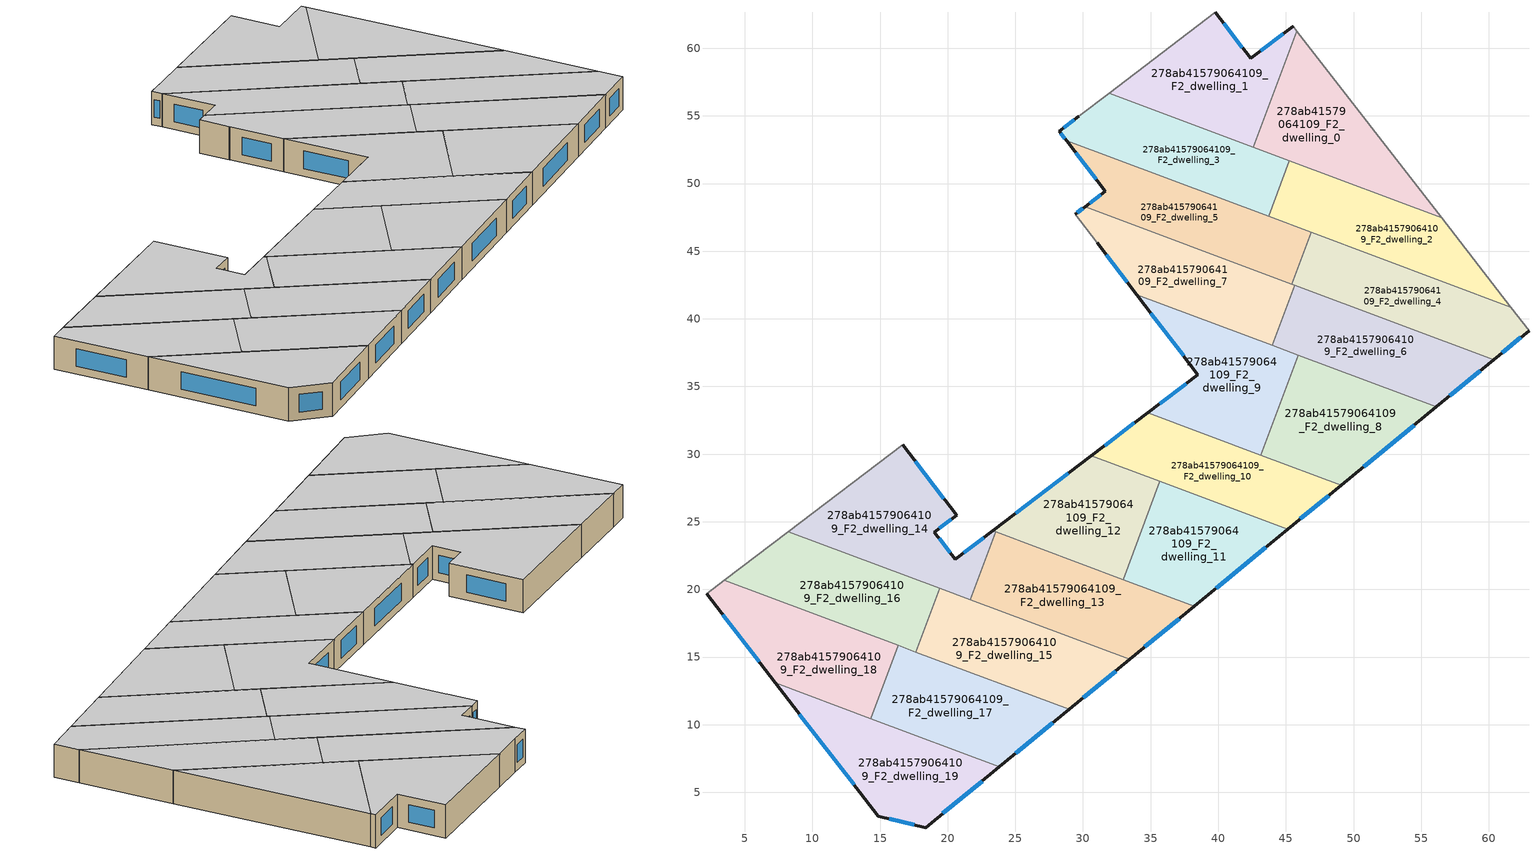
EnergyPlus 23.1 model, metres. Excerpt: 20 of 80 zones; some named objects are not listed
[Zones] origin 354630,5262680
278ab41579064109_F2_dwelling_0
 floor to 278ab41579064109_F1_dwelling_0 (EU_floor_Construction): 45.82,61.27 56.52,47.46 42.6,52.67 z6
 wall to 278ab41579064109_F2_dwelling_1 (EU_wall_Construction): 45.82,61.27 42.6,52.67 z6:9
 wall adiabatic (EU_wall_Construction): 56.52,47.46 45.82,61.27 z6:9
 wall to 278ab41579064109_F2_dwelling_2 (EU_wall_Construction): 45.26,51.67 56.52,47.46 z6:9
 wall to 278ab41579064109_F2_dwelling_3 (EU_wall_Construction): 42.6,52.67 45.26,51.67 z6:9
 ceiling to 278ab41579064109_F3_dwelling_0 (EU_floor_Construction): 56.52,47.46 45.82,61.27 42.6,52.67 z9
278ab41579064109_F2_dwelling_1
 floor to 278ab41579064109_F1_dwelling_1 (EU_floor_Construction): 45.54,61.64 45.82,61.27 42.6,52.67 31.93,56.67 39.79,62.65 42.4,59.25 z6
 wall outside (EU_wall_Construction): 45.54,61.64 42.4,59.25 39.79,62.65 z6:9
 wall adiabatic (EU_wall_Construction): 39.79,62.65 31.93,56.67 / 45.82,61.27 45.54,61.64 z6:9
 wall to 278ab41579064109_F2_dwelling_3 (EU_wall_Construction): 31.93,56.67 42.6,52.67 z6:9
 window (EU_Window_Construction): 41.79,60.05 40.4,61.85 / 44.8,61.08 43.14,59.81 z6.7:8.3
 ceiling to 278ab41579064109_F3_dwelling_1 (EU_floor_Construction): 42.6,52.67 45.82,61.27 45.54,61.64 42.4,59.25 39.79,62.65 31.93,56.67 z9
278ab41579064109_F2_dwelling_10
 floor to 278ab41579064109_F1_dwelling_10 (EU_floor_Construction): 49.09,27.7 45.14,24.44 30.62,29.88 34.79,33.05 z6
 wall outside (EU_wall_Construction): 34.79,33.05 30.62,29.88 / 45.14,24.44 49.09,27.7 z6:9
 wall to 278ab41579064109_F2_dwelling_11 (EU_wall_Construction): 35.68,27.98 45.14,24.44 z6:9
 wall to 278ab41579064109_F2_dwelling_9 (EU_wall_Construction): 43.14,29.92 34.79,33.05 z6:9
 wall to 278ab41579064109_F2_dwelling_12 (EU_wall_Construction): 30.62,29.88 35.68,27.98 z6:9
 wall to 278ab41579064109_F2_dwelling_8 (EU_wall_Construction): 49.09,27.7 43.14,29.92 z6:9
 window (EU_Window_Construction): 33.81,32.3 31.6,30.62 / 46.06,25.21 48.16,26.93 z6.7:8.3
 ceiling to 278ab41579064109_F3_dwelling_10 (EU_floor_Construction): 49.09,27.7 34.79,33.05 30.62,29.88 45.14,24.44 z9
278ab41579064109_F2_dwelling_11
 floor to 278ab41579064109_F1_dwelling_11 (EU_floor_Construction): 45.14,24.44 38.23,18.75 32.97,20.72 35.68,27.98 z6
 wall outside (EU_wall_Construction): 38.23,18.75 45.14,24.44 z6:9
 wall to 278ab41579064109_F2_dwelling_12 (EU_wall_Construction): 35.68,27.98 32.97,20.72 z6:9
 wall to 278ab41579064109_F2_dwelling_13 (EU_wall_Construction): 32.97,20.72 38.23,18.75 z6:9
 window (EU_Window_Construction): 39.85,20.09 43.51,23.11 z6.7:8.3
 ceiling to 278ab41579064109_F3_dwelling_11 (EU_floor_Construction): 45.14,24.44 35.68,27.98 32.97,20.72 38.23,18.75 z9
278ab41579064109_F2_dwelling_12
 floor to 278ab41579064109_F1_dwelling_12 (EU_floor_Construction): 35.68,27.98 32.97,20.72 23.33,24.33 30.62,29.88 z6
 wall outside (EU_wall_Construction): 30.62,29.88 23.33,24.33 z6:9
 wall to 278ab41579064109_F2_dwelling_14 (EU_wall_Construction): 23.33,24.33 23.54,24.25 z6:9
 wall to 278ab41579064109_F2_dwelling_13 (EU_wall_Construction): 23.54,24.25 32.97,20.72 z6:9
 window (EU_Window_Construction): 28.91,28.57 25.04,25.63 z6.7:8.3
 ceiling to 278ab41579064109_F3_dwelling_12 (EU_floor_Construction): 32.97,20.72 35.68,27.98 30.62,29.88 23.33,24.33 z9
278ab41579064109_F2_dwelling_13
 floor to 278ab41579064109_F1_dwelling_13 (EU_floor_Construction): 38.23,18.75 33.46,14.83 21.66,19.25 23.54,24.25 z6
 wall outside (EU_wall_Construction): 33.46,14.83 38.23,18.75 z6:9
 wall to 278ab41579064109_F2_dwelling_14 (EU_wall_Construction): 23.54,24.25 21.66,19.25 z6:9
 wall to 278ab41579064109_F2_dwelling_15 (EU_wall_Construction): 21.66,19.25 33.46,14.83 z6:9
 window (EU_Window_Construction): 34.58,15.75 37.11,17.83 z6.7:8.3
 ceiling to 278ab41579064109_F3_dwelling_13 (EU_floor_Construction): 38.23,18.75 23.54,24.25 21.66,19.25 33.46,14.83 z9
278ab41579064109_F2_dwelling_14
 floor to 278ab41579064109_F1_dwelling_14 (EU_floor_Construction): 20.66,25.49 19.01,24.24 20.56,22.23 23.33,24.33 23.54,24.25 21.66,19.25 8.23,24.28 16.68,30.71 z6
 wall outside (EU_wall_Construction): 23.33,24.33 20.56,22.23 19.01,24.24 20.66,25.49 16.68,30.71 z6:9
 wall adiabatic (EU_wall_Construction): 16.68,30.71 8.23,24.28 z6:9
 wall to 278ab41579064109_F2_dwelling_16 (EU_wall_Construction): 8.23,24.28 19.42,20.09 z6:9
 wall to 278ab41579064109_F2_dwelling_15 (EU_wall_Construction): 19.42,20.09 21.66,19.25 z6:9
 window (EU_Window_Construction): 22.68,23.84 21.21,22.72 / 19.73,26.72 17.61,29.48 / 19.4,24.54 20.27,25.2 / 20.19,22.7 19.37,23.77 z6.7:8.3
 ceiling to 278ab41579064109_F3_dwelling_14 (EU_floor_Construction): 21.66,19.25 23.54,24.25 23.33,24.33 20.56,22.23 19.01,24.24 20.66,25.49 16.68,30.71 8.23,24.28 z9
278ab41579064109_F2_dwelling_15
 floor to 278ab41579064109_F1_dwelling_15 (EU_floor_Construction): 33.46,14.83 28.97,11.13 17.65,15.37 19.42,20.09 z6
 wall outside (EU_wall_Construction): 28.97,11.13 33.46,14.83 z6:9
 wall to 278ab41579064109_F2_dwelling_16 (EU_wall_Construction): 19.42,20.09 17.65,15.37 z6:9
 wall to 278ab41579064109_F2_dwelling_17 (EU_wall_Construction): 17.65,15.37 28.97,11.13 z6:9
 window (EU_Window_Construction): 30.03,12 32.41,13.96 z6.7:8.3
 ceiling to 278ab41579064109_F3_dwelling_15 (EU_floor_Construction): 33.46,14.83 19.42,20.09 17.65,15.37 28.97,11.13 z9
278ab41579064109_F2_dwelling_16
 floor to 278ab41579064109_F1_dwelling_16 (EU_floor_Construction): 19.42,20.09 17.65,15.37 3.49,20.67 8.23,24.28 z6
 wall adiabatic (EU_wall_Construction): 8.23,24.28 3.49,20.67 z6:9
 wall to 278ab41579064109_F2_dwelling_18 (EU_wall_Construction): 3.49,20.67 16.34,15.86 z6:9
 wall to 278ab41579064109_F2_dwelling_17 (EU_wall_Construction): 16.34,15.86 17.65,15.37 z6:9
 ceiling to 278ab41579064109_F3_dwelling_16 (EU_floor_Construction): 17.65,15.37 19.42,20.09 8.23,24.28 3.49,20.67 z9
278ab41579064109_F2_dwelling_17
 floor to 278ab41579064109_F1_dwelling_17 (EU_floor_Construction): 28.97,11.13 23.83,6.89 14.32,10.45 16.34,15.86 z6
 wall outside (EU_wall_Construction): 23.83,6.89 28.97,11.13 z6:9
 wall to 278ab41579064109_F2_dwelling_18 (EU_wall_Construction): 16.34,15.86 14.32,10.45 z6:9
 wall to 278ab41579064109_F2_dwelling_19 (EU_wall_Construction): 14.32,10.45 23.83,6.89 z6:9
 window (EU_Window_Construction): 25.03,7.89 27.76,10.13 z6.7:8.3
 ceiling to 278ab41579064109_F3_dwelling_17 (EU_floor_Construction): 28.97,11.13 16.34,15.86 14.32,10.45 23.83,6.89 z9
278ab41579064109_F2_dwelling_18
 floor to 278ab41579064109_F1_dwelling_18 (EU_floor_Construction): 16.34,15.86 14.32,10.45 7.25,13.1 2.17,19.67 3.49,20.67 z6
 wall outside (EU_wall_Construction): 2.17,19.67 7.25,13.1 z6:9
 wall adiabatic (EU_wall_Construction): 3.49,20.67 2.17,19.67 z6:9
 wall to 278ab41579064109_F2_dwelling_19 (EU_wall_Construction): 7.25,13.1 14.32,10.45 z6:9
 window (EU_Window_Construction): 3.37,18.13 6.06,14.64 z6.7:8.3
 ceiling to 278ab41579064109_F3_dwelling_18 (EU_floor_Construction): 14.32,10.45 16.34,15.86 3.49,20.67 2.17,19.67 7.25,13.1 z9
278ab41579064109_F2_dwelling_19
 floor to 278ab41579064109_F1_dwelling_19 (EU_floor_Construction): 23.83,6.89 18.37,2.4 14.88,3.23 7.25,13.1 z6
 wall outside (EU_wall_Construction): 7.25,13.1 14.88,3.23 18.37,2.4 23.83,6.89 z6:9
 window (EU_Window_Construction): 19.65,3.45 22.54,5.84 / 15.7,3.03 17.55,2.59 / 9.04,10.78 13.09,5.55 z6.7:8.3
 ceiling to 278ab41579064109_F3_dwelling_19 (EU_floor_Construction): 23.83,6.89 7.25,13.1 14.88,3.23 18.37,2.4 z9
278ab41579064109_F2_dwelling_2
 floor to 278ab41579064109_F1_dwelling_2 (EU_floor_Construction): 56.52,47.46 61.63,40.87 43.73,47.57 45.26,51.67 z6
 wall to 278ab41579064109_F2_dwelling_3 (EU_wall_Construction): 45.26,51.67 43.73,47.57 z6:9
 wall adiabatic (EU_wall_Construction): 61.63,40.87 56.52,47.46 z6:9
 wall to 278ab41579064109_F2_dwelling_4 (EU_wall_Construction): 46.88,46.39 61.63,40.87 z6:9
 wall to 278ab41579064109_F2_dwelling_5 (EU_wall_Construction): 43.73,47.57 46.88,46.39 z6:9
 ceiling to 278ab41579064109_F3_dwelling_2 (EU_floor_Construction): 61.63,40.87 56.52,47.46 45.26,51.67 43.73,47.57 z9
278ab41579064109_F2_dwelling_3
 floor to 278ab41579064109_F1_dwelling_3 (EU_floor_Construction): 45.26,51.67 43.73,47.57 28.79,53.16 28.25,53.87 29.71,54.98 31.93,56.67 z6
 wall outside (EU_wall_Construction): 29.71,54.98 28.25,53.87 28.79,53.16 z6:9
 wall adiabatic (EU_wall_Construction): 31.93,56.67 29.71,54.98 z6:9
 wall to 278ab41579064109_F2_dwelling_5 (EU_wall_Construction): 28.79,53.16 43.73,47.57 z6:9
 window (EU_Window_Construction): 29.36,54.72 28.59,54.13 / 28.37,53.71 28.66,53.33 z6.7:8.3
 ceiling to 278ab41579064109_F3_dwelling_3 (EU_floor_Construction): 43.73,47.57 45.26,51.67 31.93,56.67 29.71,54.98 28.25,53.87 28.79,53.16 z9
278ab41579064109_F2_dwelling_4
 floor to 278ab41579064109_F1_dwelling_4 (EU_floor_Construction): 61.63,40.87 62.97,39.13 60.37,36.99 45.45,42.57 46.88,46.39 z6
 wall outside (EU_wall_Construction): 60.37,36.99 62.97,39.13 z6:9
 wall to 278ab41579064109_F2_dwelling_5 (EU_wall_Construction): 46.88,46.39 45.45,42.57 z6:9
 wall adiabatic (EU_wall_Construction): 62.97,39.13 61.63,40.87 z6:9
 wall to 278ab41579064109_F2_dwelling_6 (EU_wall_Construction): 45.65,42.5 60.37,36.99 z6:9
 wall to 278ab41579064109_F2_dwelling_7 (EU_wall_Construction): 45.45,42.57 45.65,42.5 z6:9
 window (EU_Window_Construction): 60.98,37.49 62.36,38.63 z6.7:8.3
 ceiling to 278ab41579064109_F3_dwelling_4 (EU_floor_Construction): 62.97,39.13 61.63,40.87 46.88,46.39 45.45,42.57 60.37,36.99 z9
278ab41579064109_F2_dwelling_5
 floor to 278ab41579064109_F1_dwelling_5 (EU_floor_Construction): 46.88,46.39 45.45,42.57 30.17,48.3 31.65,49.43 28.79,53.16 z6
 wall outside (EU_wall_Construction): 28.79,53.16 31.65,49.43 30.17,48.3 z6:9
 wall to 278ab41579064109_F2_dwelling_7 (EU_wall_Construction): 30.17,48.3 45.45,42.57 z6:9
 window (EU_Window_Construction): 29.46,52.29 30.98,50.31 / 31.3,49.16 30.51,48.56 z6.7:8.3
 ceiling to 278ab41579064109_F3_dwelling_5 (EU_floor_Construction): 45.45,42.57 46.88,46.39 28.79,53.16 31.65,49.43 30.17,48.3 z9
278ab41579064109_F2_dwelling_6
 floor to 278ab41579064109_F1_dwelling_6 (EU_floor_Construction): 60.37,36.99 56.13,33.5 43.98,38.05 45.65,42.5 z6
 wall outside (EU_wall_Construction): 56.13,33.5 60.37,36.99 z6:9
 wall to 278ab41579064109_F2_dwelling_7 (EU_wall_Construction): 45.65,42.5 43.98,38.05 z6:9
 wall to 278ab41579064109_F2_dwelling_8 (EU_wall_Construction): 45.91,37.33 56.13,33.5 z6:9
 wall to 278ab41579064109_F2_dwelling_9 (EU_wall_Construction): 43.98,38.05 45.91,37.33 z6:9
 window (EU_Window_Construction): 57.13,34.32 59.37,36.17 z6.7:8.3
 ceiling to 278ab41579064109_F3_dwelling_6 (EU_floor_Construction): 60.37,36.99 45.65,42.5 43.98,38.05 56.13,33.5 z9
278ab41579064109_F2_dwelling_7
 floor to 278ab41579064109_F1_dwelling_7 (EU_floor_Construction): 45.65,42.5 43.98,38.05 33.96,41.8 31.04,45.62 31.01,45.65 29.42,47.73 30.17,48.3 z6
 wall outside (EU_wall_Construction): 31.04,45.62 33.96,41.8 / 30.17,48.3 29.42,47.73 z6:9
 wall adiabatic (EU_wall_Construction): 29.42,47.73 31.01,45.65 31.04,45.62 z6:9
 wall to 278ab41579064109_F2_dwelling_9 (EU_wall_Construction): 33.96,41.8 43.98,38.05 z6:9
 window (EU_Window_Construction): 31.73,44.72 33.28,42.7 / 29.99,48.16 29.59,47.86 z6.7:8.3
 ceiling to 278ab41579064109_F3_dwelling_7 (EU_floor_Construction): 43.98,38.05 45.65,42.5 30.17,48.3 29.42,47.73 31.01,45.65 31.04,45.62 33.96,41.8 z9
278ab41579064109_F2_dwelling_8
 floor to 278ab41579064109_F1_dwelling_8 (EU_floor_Construction): 56.13,33.5 49.09,27.7 43.14,29.92 45.91,37.33 z6
 wall outside (EU_wall_Construction): 49.09,27.7 56.13,33.5 z6:9
 wall to 278ab41579064109_F2_dwelling_9 (EU_wall_Construction): 45.91,37.33 43.14,29.92 z6:9
 window (EU_Window_Construction): 50.74,29.06 54.48,32.14 z6.7:8.3
 ceiling to 278ab41579064109_F3_dwelling_8 (EU_floor_Construction): 56.13,33.5 45.91,37.33 43.14,29.92 49.09,27.7 z9
278ab41579064109_F2_dwelling_9
 floor to 278ab41579064109_F1_dwelling_9 (EU_floor_Construction): 45.91,37.33 43.14,29.92 34.79,33.05 38.5,35.87 33.96,41.8 z6
 wall outside (EU_wall_Construction): 33.96,41.8 38.5,35.87 34.79,33.05 z6:9
 window (EU_Window_Construction): 35.03,40.41 37.43,37.26 / 37.63,35.21 35.66,33.71 z6.7:8.3
 ceiling to 278ab41579064109_F3_dwelling_9 (EU_floor_Construction): 43.14,29.92 45.91,37.33 33.96,41.8 38.5,35.87 34.79,33.05 z9
[Building]
EU S2 Campaign: North Axis=0; Terrain=City; Solar Distribution=FullExterior
[Site:Location]
Budapest.Ferenc.Liszt.Intl.AP: Latitude=47.437; Longitude=19.256; Time Zone=1; Elevation=185
[SizingPeriod:WeatherFileDays]
AnnualSizingPeriod: Begin Month=1; Begin Day of Month=1; End Month=12; End Day of Month=31; Day of Week for Start Day=Monday; Use Weather File Daylight Saving Period=No; Use Weather File Rain and Snow Indicators=No
[MATERIAL]
EU_InternalMass_Material: Roughness=MediumRough; Thickness=0.1; Conductivity=1; Density=1800; Specific Heat=900; Thermal Absorptance=0.9; Solar Absorptance=0.7; Visible Absorptance=0.7
[MATERIAL:NOMASS] Roughness=MediumRough; Thermal Absorptance=0.9; Solar Absorptance=0.7; Visible Absorptance=0.7
Name | Thermal Resistance
EU_wall_NoMass | 0.832559
EU_floor_NoMass | 0.872794
[WINDOWMATERIAL:SIMPLEGLAZINGSYSTEM]
EU_Window_SimpleGlazing: UFactor=2.79869; Solar Heat Gain Coefficient=0.75; Visible Transmittance=0.75
[CONSTRUCTION]
EU_wall_Construction: EU_wall_NoMass
EU_floor_Construction: EU_floor_NoMass
EU_Window_Construction: EU_Window_SimpleGlazing
EU_InternalMass_Construction: EU_InternalMass_Material
[ZONE] Type=1; Multiplier=1; Ceiling Height=autocalculate; Floor Area=autocalculate; Part of Total Floor Area=Yes
Name | Volume
278ab41579064109_F2_dwelling_0; 278ab41579064109_F2_dwelling_7 | 204.691
278ab41579064109_F2_dwelling_1 | 204.659
278ab41579064109_F2_dwelling_10; 278ab41579064109_F2_dwelling_8; 278ab41579064109_F2_dwelling_9 | 204.702
278ab41579064109_F2_dwelling_11 | 182.59
278ab41579064109_F2_dwelling_12 | 182.588
278ab41579064109_F2_dwelling_13 | 226.742
278ab41579064109_F2_dwelling_14 | 226.754
278ab41579064109_F2_dwelling_15; 278ab41579064109_F2_dwelling_6 | 204.682
278ab41579064109_F2_dwelling_16 | 204.661
278ab41579064109_F2_dwelling_17 | 204.664
278ab41579064109_F2_dwelling_18 | 204.668
278ab41579064109_F2_dwelling_19 | 204.692
278ab41579064109_F2_dwelling_2 | 204.673
278ab41579064109_F2_dwelling_3 | 204.684
278ab41579064109_F2_dwelling_4 | 204.686
278ab41579064109_F2_dwelling_5 | 204.677
[INTERNALMASS] Construction=EU_InternalMass_Construction
Name | Zone or ZoneList | Surface Area
278ab41579064109_F2_dwelling_0_EU_InternalMass | 278ab41579064109_F2_dwelling_0 | 68.228
278ab41579064109_F2_dwelling_1_EU_InternalMass | 278ab41579064109_F2_dwelling_1 | 68.2175
278ab41579064109_F2_dwelling_2_EU_InternalMass | 278ab41579064109_F2_dwelling_2 | 68.2257
278ab41579064109_F2_dwelling_3_EU_InternalMass | 278ab41579064109_F2_dwelling_3 | 68.228
278ab41579064109_F2_dwelling_4_EU_InternalMass | 278ab41579064109_F2_dwelling_4 | 68.2291
278ab41579064109_F2_dwelling_5_EU_InternalMass | 278ab41579064109_F2_dwelling_5 | 68.2264
278ab41579064109_F2_dwelling_6_EU_InternalMass | 278ab41579064109_F2_dwelling_6 | 68.2265
278ab41579064109_F2_dwelling_7_EU_InternalMass | 278ab41579064109_F2_dwelling_7 | 68.2302
278ab41579064109_F2_dwelling_8_EU_InternalMass | 278ab41579064109_F2_dwelling_8 | 68.2335
278ab41579064109_F2_dwelling_9_EU_InternalMass | 278ab41579064109_F2_dwelling_9 | 68.2329
278ab41579064109_F2_dwelling_10_EU_InternalMass | 278ab41579064109_F2_dwelling_10 | 68.2343
278ab41579064109_F2_dwelling_11_EU_InternalMass | 278ab41579064109_F2_dwelling_11 | 60.863
278ab41579064109_F2_dwelling_12_EU_InternalMass | 278ab41579064109_F2_dwelling_12 | 60.862
278ab41579064109_F2_dwelling_13_EU_InternalMass | 278ab41579064109_F2_dwelling_13 | 75.5826
278ab41579064109_F2_dwelling_14_EU_InternalMass | 278ab41579064109_F2_dwelling_14 | 75.5865
278ab41579064109_F2_dwelling_15_EU_InternalMass | 278ab41579064109_F2_dwelling_15 | 68.2271
278ab41579064109_F2_dwelling_16_EU_InternalMass | 278ab41579064109_F2_dwelling_16 | 68.2216
278ab41579064109_F2_dwelling_17_EU_InternalMass | 278ab41579064109_F2_dwelling_17 | 68.223
278ab41579064109_F2_dwelling_18_EU_InternalMass | 278ab41579064109_F2_dwelling_18 | 68.2242
278ab41579064109_F2_dwelling_19_EU_InternalMass | 278ab41579064109_F2_dwelling_19 | 68.2308
[OTHEREQUIPMENT] Fuel Type=Electricity; Design Level Calculation Method=Watts/Area; Power per Zone Floor Area=1; Fraction Latent=0; Fraction Radiant=0; Fraction Lost=0; Carbon Dioxide Generation Rate=0; EndUse Subcategory=EU_Step8_InternalGains
Name | Zone or ZoneList or Space or SpaceList | Schedule
EU_Step8_InternalGain_278ab41579064109_F2_dwelling_0_f000 | 278ab41579064109_F2_dwelling_0 | EU_Step8_GainSchedule_278ab41579064109_F2_dwelling_0_f000
EU_Step8_InternalGain_278ab41579064109_F2_dwelling_1_f000 | 278ab41579064109_F2_dwelling_1 | EU_Step8_GainSchedule_278ab41579064109_F2_dwelling_1_f000
EU_Step8_InternalGain_278ab41579064109_F2_dwelling_2_f000 | 278ab41579064109_F2_dwelling_2 | EU_Step8_GainSchedule_278ab41579064109_F2_dwelling_2_f000
EU_Step8_InternalGain_278ab41579064109_F2_dwelling_3_f000 | 278ab41579064109_F2_dwelling_3 | EU_Step8_GainSchedule_278ab41579064109_F2_dwelling_3_f000
EU_Step8_InternalGain_278ab41579064109_F2_dwelling_4_f000 | 278ab41579064109_F2_dwelling_4 | EU_Step8_GainSchedule_278ab41579064109_F2_dwelling_4_f000
EU_Step8_InternalGain_278ab41579064109_F2_dwelling_5_f000 | 278ab41579064109_F2_dwelling_5 | EU_Step8_GainSchedule_278ab41579064109_F2_dwelling_5_f000
EU_Step8_InternalGain_278ab41579064109_F2_dwelling_6_f000 | 278ab41579064109_F2_dwelling_6 | EU_Step8_GainSchedule_278ab41579064109_F2_dwelling_6_f000
EU_Step8_InternalGain_278ab41579064109_F2_dwelling_7_f000 | 278ab41579064109_F2_dwelling_7 | EU_Step8_GainSchedule_278ab41579064109_F2_dwelling_7_f000
EU_Step8_InternalGain_278ab41579064109_F2_dwelling_8_f000 | 278ab41579064109_F2_dwelling_8 | EU_Step8_GainSchedule_278ab41579064109_F2_dwelling_8_f000
EU_Step8_InternalGain_278ab41579064109_F2_dwelling_9_f000 | 278ab41579064109_F2_dwelling_9 | EU_Step8_GainSchedule_278ab41579064109_F2_dwelling_9_f000
EU_Step8_InternalGain_278ab41579064109_F2_dwelling_10_f000 | 278ab41579064109_F2_dwelling_10 | EU_Step8_GainSchedule_278ab41579064109_F2_dwelling_10_f000
EU_Step8_InternalGain_278ab41579064109_F2_dwelling_11_f000 | 278ab41579064109_F2_dwelling_11 | EU_Step8_GainSchedule_278ab41579064109_F2_dwelling_11_f000
EU_Step8_InternalGain_278ab41579064109_F2_dwelling_12_f000 | 278ab41579064109_F2_dwelling_12 | EU_Step8_GainSchedule_278ab41579064109_F2_dwelling_12_f000
EU_Step8_InternalGain_278ab41579064109_F2_dwelling_13_f000 | 278ab41579064109_F2_dwelling_13 | EU_Step8_GainSchedule_278ab41579064109_F2_dwelling_13_f000
EU_Step8_InternalGain_278ab41579064109_F2_dwelling_14_f000 | 278ab41579064109_F2_dwelling_14 | EU_Step8_GainSchedule_278ab41579064109_F2_dwelling_14_f000
EU_Step8_InternalGain_278ab41579064109_F2_dwelling_15_f000 | 278ab41579064109_F2_dwelling_15 | EU_Step8_GainSchedule_278ab41579064109_F2_dwelling_15_f000
EU_Step8_InternalGain_278ab41579064109_F2_dwelling_16_f000 | 278ab41579064109_F2_dwelling_16 | EU_Step8_GainSchedule_278ab41579064109_F2_dwelling_16_f000
EU_Step8_InternalGain_278ab41579064109_F2_dwelling_17_f000 | 278ab41579064109_F2_dwelling_17 | EU_Step8_GainSchedule_278ab41579064109_F2_dwelling_17_f000
EU_Step8_InternalGain_278ab41579064109_F2_dwelling_18_f000 | 278ab41579064109_F2_dwelling_18 | EU_Step8_GainSchedule_278ab41579064109_F2_dwelling_18_f000
EU_Step8_InternalGain_278ab41579064109_F2_dwelling_19_f000 | 278ab41579064109_F2_dwelling_19 | EU_Step8_GainSchedule_278ab41579064109_F2_dwelling_19_f000
[ZONEVENTILATION:DESIGNFLOWRATE] Schedule=EU_AlwaysOn; Design Flow Rate Calculation Method=AirChanges/Hour; Air Changes per Hour=0.475469; Ventilation Type=Natural; Fan Pressure Rise=0; Fan Total Efficiency=1; Constant Term Coefficient=1; Temperature Term Coefficient=0; Velocity Term Coefficient=0; Velocity Squared Term Coefficient=0; Minimum Indoor Temperature=-100; Maximum Indoor Temperature=100; Delta Temperature=-100; Minimum Outdoor Temperature=-100; Maximum Outdoor Temperature=100; Maximum Wind Speed=40
Name | Zone or ZoneList or Space or SpaceList
EU_ConstantAir_278ab41579064109_F2_dwelling_0 | 278ab41579064109_F2_dwelling_0
EU_ConstantAir_278ab41579064109_F2_dwelling_1 | 278ab41579064109_F2_dwelling_1
EU_ConstantAir_278ab41579064109_F2_dwelling_2 | 278ab41579064109_F2_dwelling_2
EU_ConstantAir_278ab41579064109_F2_dwelling_3 | 278ab41579064109_F2_dwelling_3
EU_ConstantAir_278ab41579064109_F2_dwelling_4 | 278ab41579064109_F2_dwelling_4
EU_ConstantAir_278ab41579064109_F2_dwelling_5 | 278ab41579064109_F2_dwelling_5
EU_ConstantAir_278ab41579064109_F2_dwelling_6 | 278ab41579064109_F2_dwelling_6
EU_ConstantAir_278ab41579064109_F2_dwelling_7 | 278ab41579064109_F2_dwelling_7
EU_ConstantAir_278ab41579064109_F2_dwelling_8 | 278ab41579064109_F2_dwelling_8
EU_ConstantAir_278ab41579064109_F2_dwelling_9 | 278ab41579064109_F2_dwelling_9
EU_ConstantAir_278ab41579064109_F2_dwelling_10 | 278ab41579064109_F2_dwelling_10
EU_ConstantAir_278ab41579064109_F2_dwelling_11 | 278ab41579064109_F2_dwelling_11
EU_ConstantAir_278ab41579064109_F2_dwelling_12 | 278ab41579064109_F2_dwelling_12
EU_ConstantAir_278ab41579064109_F2_dwelling_13 | 278ab41579064109_F2_dwelling_13
EU_ConstantAir_278ab41579064109_F2_dwelling_14 | 278ab41579064109_F2_dwelling_14
EU_ConstantAir_278ab41579064109_F2_dwelling_15 | 278ab41579064109_F2_dwelling_15
EU_ConstantAir_278ab41579064109_F2_dwelling_16 | 278ab41579064109_F2_dwelling_16
EU_ConstantAir_278ab41579064109_F2_dwelling_17 | 278ab41579064109_F2_dwelling_17
EU_ConstantAir_278ab41579064109_F2_dwelling_18 | 278ab41579064109_F2_dwelling_18
EU_ConstantAir_278ab41579064109_F2_dwelling_19 | 278ab41579064109_F2_dwelling_19
[HVACTEMPLATE:ZONE:IDEALLOADSAIRSYSTEM] System Availability Schedule=EU_AlwaysOn; Maximum Heating Supply Air Temperature=50; Minimum Cooling Supply Air Temperature=13; Maximum Heating Supply Air Humidity Ratio=0.0156; Minimum Cooling Supply Air Humidity Ratio=0.0077; Heating Limit=NoLimit; Cooling Limit=NoLimit; Heating Availability Schedule=EU_AlwaysOn; Cooling Availability Schedule=EU_CoolingOff; Dehumidification Control Type=ConstantSensibleHeatRatio; Cooling Sensible Heat Ratio=0.7; Dehumidification Setpoint=60; Humidification Control Type=None; Humidification Setpoint=30; Outdoor Air Method=None; Outdoor Air Flow Rate per Person=0.00944; Outdoor Air Flow Rate per Zone Floor Area=0; Outdoor Air Flow Rate per Zone=0; Demand Controlled Ventilation Type=None; Outdoor Air Economizer Type=NoEconomizer; Heat Recovery Type=None; Sensible Heat Recovery Effectiveness=0.7; Latent Heat Recovery Effectiveness=0.65
Name | Template Thermostat
278ab41579064109_F2_dwelling_0 | EU_HeatOnly_278ab41579064109_F2_dwelling_0
278ab41579064109_F2_dwelling_1 | EU_HeatOnly_278ab41579064109_F2_dwelling_1
278ab41579064109_F2_dwelling_2 | EU_HeatOnly_278ab41579064109_F2_dwelling_2
278ab41579064109_F2_dwelling_3 | EU_HeatOnly_278ab41579064109_F2_dwelling_3
278ab41579064109_F2_dwelling_4 | EU_HeatOnly_278ab41579064109_F2_dwelling_4
278ab41579064109_F2_dwelling_5 | EU_HeatOnly_278ab41579064109_F2_dwelling_5
278ab41579064109_F2_dwelling_6 | EU_HeatOnly_278ab41579064109_F2_dwelling_6
278ab41579064109_F2_dwelling_7 | EU_HeatOnly_278ab41579064109_F2_dwelling_7
278ab41579064109_F2_dwelling_8 | EU_HeatOnly_278ab41579064109_F2_dwelling_8
278ab41579064109_F2_dwelling_9 | EU_HeatOnly_278ab41579064109_F2_dwelling_9
278ab41579064109_F2_dwelling_10 | EU_HeatOnly_278ab41579064109_F2_dwelling_10
278ab41579064109_F2_dwelling_11 | EU_HeatOnly_278ab41579064109_F2_dwelling_11
278ab41579064109_F2_dwelling_12 | EU_HeatOnly_278ab41579064109_F2_dwelling_12
278ab41579064109_F2_dwelling_13 | EU_HeatOnly_278ab41579064109_F2_dwelling_13
278ab41579064109_F2_dwelling_14 | EU_HeatOnly_278ab41579064109_F2_dwelling_14
278ab41579064109_F2_dwelling_15 | EU_HeatOnly_278ab41579064109_F2_dwelling_15
278ab41579064109_F2_dwelling_16 | EU_HeatOnly_278ab41579064109_F2_dwelling_16
278ab41579064109_F2_dwelling_17 | EU_HeatOnly_278ab41579064109_F2_dwelling_17
278ab41579064109_F2_dwelling_18 | EU_HeatOnly_278ab41579064109_F2_dwelling_18
278ab41579064109_F2_dwelling_19 | EU_HeatOnly_278ab41579064109_F2_dwelling_19
[SIZING:ZONE] Zone Cooling Design Supply Air Temperature Input Method=SupplyAirTemperature; Zone Cooling Design Supply Air Temperature=13; Zone Heating Design Supply Air Temperature Input Method=SupplyAirTemperature; Zone Heating Design Supply Air Temperature=50; Zone Cooling Design Supply Air Humidity Ratio=0.008; Zone Heating Design Supply Air Humidity Ratio=0.008; Cooling Design Air Flow Method=DesignDay; Cooling Design Air Flow Rate=0; Cooling Minimum Air Flow per Zone Floor Area=0.000762; Cooling Minimum Air Flow=0; Cooling Minimum Air Flow Fraction=0.2; Heating Design Air Flow Method=DesignDay; Heating Design Air Flow Rate=0; Heating Maximum Air Flow per Zone Floor Area=0.002032; Heating Maximum Air Flow=0.141576; Heating Maximum Air Flow Fraction=0.3; Account for Dedicated Outdoor Air System=No; Dedicated Outdoor Air System Control Strategy=NeutralSupplyAir; Dedicated Outdoor Air Low Setpoint Temperature for Design=autosize; Dedicated Outdoor Air High Setpoint Temperature for Design=autosize; Zone Load Sizing Method=Sensible Load Only No Latent Load; Zone Latent Cooling Design Supply Air Humidity Ratio Input Method=HumidityRatioDifference; Zone Cooling Design Supply Air Humidity Ratio Difference=0.005; Zone Latent Heating Design Supply Air Humidity Ratio Input Method=HumidityRatioDifference; Zone Humidification Design Supply Air Humidity Ratio Difference=0.005
278ab41579064109_F2_dwelling_0; 278ab41579064109_F2_dwelling_1; 278ab41579064109_F2_dwelling_2; 278ab41579064109_F2_dwelling_3; 278ab41579064109_F2_dwelling_4; 278ab41579064109_F2_dwelling_5; 278ab41579064109_F2_dwelling_6; 278ab41579064109_F2_dwelling_7; 278ab41579064109_F2_dwelling_8; 278ab41579064109_F2_dwelling_9; 278ab41579064109_F2_dwelling_10; 278ab41579064109_F2_dwelling_11; 278ab41579064109_F2_dwelling_12; 278ab41579064109_F2_dwelling_13; 278ab41579064109_F2_dwelling_14; 278ab41579064109_F2_dwelling_15; 278ab41579064109_F2_dwelling_16; 278ab41579064109_F2_dwelling_17; 278ab41579064109_F2_dwelling_18; 278ab41579064109_F2_dwelling_19
[SCHEDULE:CONSTANT]
Name | Hourly Value
EU_AlwaysOn | 1
EU_CoolingOff | 0
[SCHEDULE:FILE] Column Number=1; Rows to Skip at Top=0; Number of Hours of Data=8760; Column Separator=Comma; Interpolate to Timestep=No; Minutes per Item=60; Adjust Schedule for Daylight Savings=Yes
Name | File
EU_Step8_GainSchedule_278ab41579064109_F2_dwelling_0_f000 | ../../schedules/278ab41579064109/278ab41579064109_F2_dwelling_0_f000_gain.csv
EU_Step8_GainSchedule_278ab41579064109_F2_dwelling_1_f000 | ../../schedules/278ab41579064109/278ab41579064109_F2_dwelling_1_f000_gain.csv
EU_Step8_GainSchedule_278ab41579064109_F2_dwelling_2_f000 | ../../schedules/278ab41579064109/278ab41579064109_F2_dwelling_2_f000_gain.csv
EU_Step8_GainSchedule_278ab41579064109_F2_dwelling_3_f000 | ../../schedules/278ab41579064109/278ab41579064109_F2_dwelling_3_f000_gain.csv
EU_Step8_GainSchedule_278ab41579064109_F2_dwelling_4_f000 | ../../schedules/278ab41579064109/278ab41579064109_F2_dwelling_4_f000_gain.csv
EU_Step8_GainSchedule_278ab41579064109_F2_dwelling_5_f000 | ../../schedules/278ab41579064109/278ab41579064109_F2_dwelling_5_f000_gain.csv
EU_Step8_GainSchedule_278ab41579064109_F2_dwelling_6_f000 | ../../schedules/278ab41579064109/278ab41579064109_F2_dwelling_6_f000_gain.csv
EU_Step8_GainSchedule_278ab41579064109_F2_dwelling_7_f000 | ../../schedules/278ab41579064109/278ab41579064109_F2_dwelling_7_f000_gain.csv
EU_Step8_GainSchedule_278ab41579064109_F2_dwelling_8_f000 | ../../schedules/278ab41579064109/278ab41579064109_F2_dwelling_8_f000_gain.csv
EU_Step8_GainSchedule_278ab41579064109_F2_dwelling_9_f000 | ../../schedules/278ab41579064109/278ab41579064109_F2_dwelling_9_f000_gain.csv
EU_Step8_GainSchedule_278ab41579064109_F2_dwelling_10_f000 | ../../schedules/278ab41579064109/278ab41579064109_F2_dwelling_10_f000_gain.csv
EU_Step8_GainSchedule_278ab41579064109_F2_dwelling_11_f000 | ../../schedules/278ab41579064109/278ab41579064109_F2_dwelling_11_f000_gain.csv
EU_Step8_GainSchedule_278ab41579064109_F2_dwelling_12_f000 | ../../schedules/278ab41579064109/278ab41579064109_F2_dwelling_12_f000_gain.csv
EU_Step8_GainSchedule_278ab41579064109_F2_dwelling_13_f000 | ../../schedules/278ab41579064109/278ab41579064109_F2_dwelling_13_f000_gain.csv
EU_Step8_GainSchedule_278ab41579064109_F2_dwelling_14_f000 | ../../schedules/278ab41579064109/278ab41579064109_F2_dwelling_14_f000_gain.csv
EU_Step8_GainSchedule_278ab41579064109_F2_dwelling_15_f000 | ../../schedules/278ab41579064109/278ab41579064109_F2_dwelling_15_f000_gain.csv
EU_Step8_GainSchedule_278ab41579064109_F2_dwelling_16_f000 | ../../schedules/278ab41579064109/278ab41579064109_F2_dwelling_16_f000_gain.csv
EU_Step8_GainSchedule_278ab41579064109_F2_dwelling_17_f000 | ../../schedules/278ab41579064109/278ab41579064109_F2_dwelling_17_f000_gain.csv
EU_Step8_GainSchedule_278ab41579064109_F2_dwelling_18_f000 | ../../schedules/278ab41579064109/278ab41579064109_F2_dwelling_18_f000_gain.csv
EU_Step8_GainSchedule_278ab41579064109_F2_dwelling_19_f000 | ../../schedules/278ab41579064109/278ab41579064109_F2_dwelling_19_f000_gain.csv
